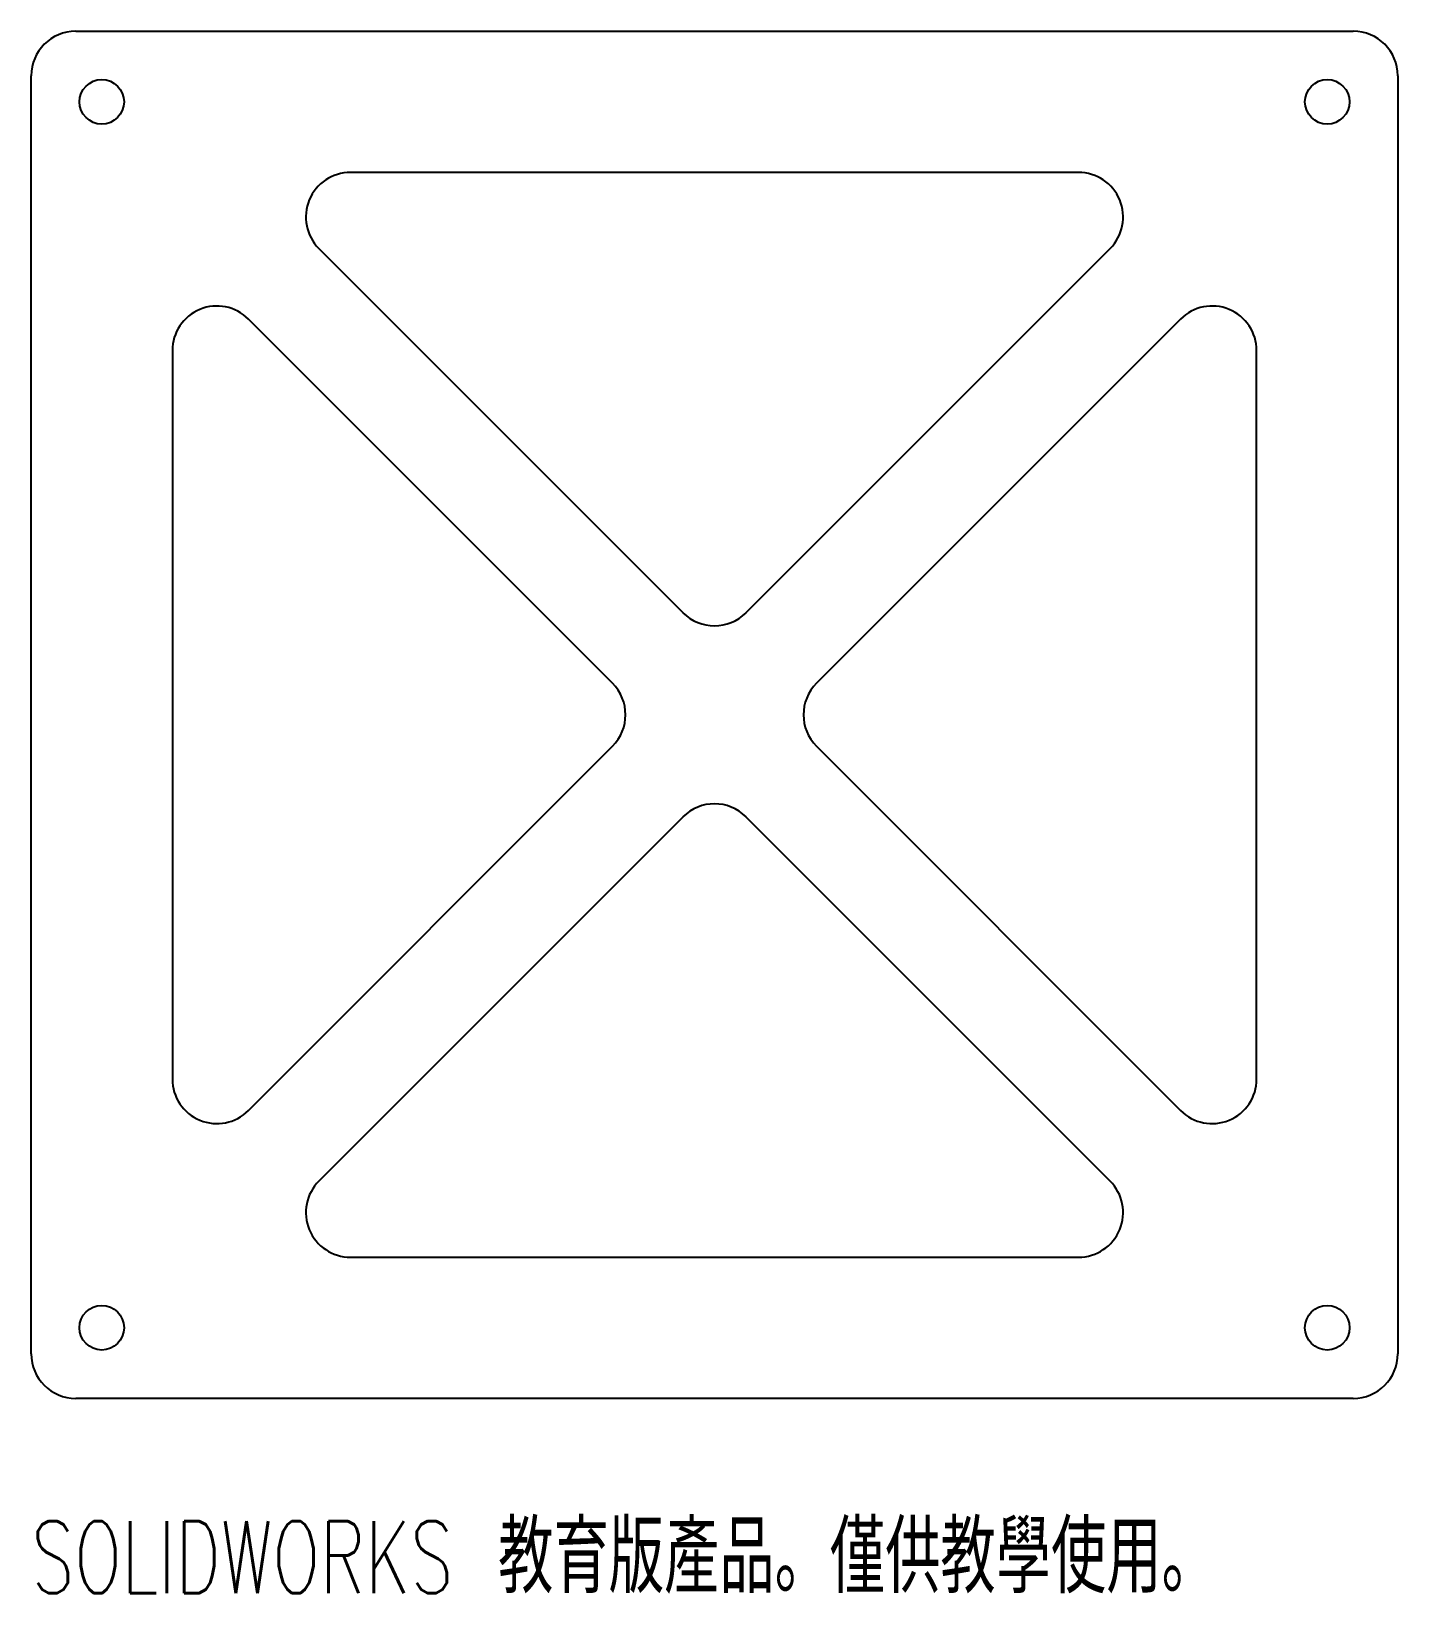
# Paper-space layout '_下視' of a CAD drawing. Header units: millimetres. Extents: x -46 to 46, y -59 to 46.
import ezdxf

# ---------------------------------------------------------------- set-up
doc = ezdxf.new("R2010")
doc.units = ezdxf.units.MM
doc.styles.add('SLDTEXTSTYLE0', font='TXT', dxfattribs={"width": 0.7, "bigfont": 'bigfont'})

psp = doc.layouts.new('_下視')

# ---------------------------------------------------------------- linework, layer by layer
at = {"color": 7, "linetype": 'Continuous', "lineweight": 25}
for p, q in [((-43, 46), (43, 46)), ((-46, -43), (-46, 43)), ((46, 43), (46, -43)), ((24.51, 36.5), (-24.51, 36.5)), ((-26.63, 31.38), (-2.12, 6.87)), ((2.12, 6.87), (26.63, 31.38)), ((-6.87, 2.12), (-31.38, 26.63)), ((31.38, 26.63), (6.87, 2.12)), ((-36.5, 24.51), (-36.5, -24.51)), ((36.5, -24.51), (36.5, 24.51)), ((-31.38, -26.63), (-6.87, -2.12)), ((6.87, -2.12), (31.38, -26.63)), ((-2.12, -6.87), (-26.63, -31.38)), ((26.63, -31.38), (2.12, -6.87)), ((-24.51, -36.5), (24.51, -36.5)), ((43, -46), (-43, -46))]:
    psp.add_line(p, q, dxfattribs=at)
for centre in [(-41.25, 41.25), (41.25, 41.25), (-41.25, -41.25), (41.25, -41.25)]:
    psp.add_circle(centre, 1.5, dxfattribs=at)
for centre, start, end in [((-43, 43), 90, 180), ((43, 43), 0, 90), ((-24.51, 33.5), 90, 225), ((24.51, 33.5), 315, 90), ((-33.5, 24.51), 45, 180), ((33.5, 24.51), 0, 135), ((0, 8.99), 225, 315), ((-8.99, 0), 315, 45), ((8.99, 0), 135, 225), ((0, -8.99), 45, 135), ((-33.5, -24.51), 180, 315), ((33.5, -24.51), 225, 0), ((-24.51, -33.5), 135, 270), ((24.51, -33.5), 270, 45), ((-43, -43), 180, 270), ((43, -43), 270, 0)]:
    psp.add_arc(centre, 3, start, end, dxfattribs=at)

# ---------------------------------------------------------------- texts
at = {"color": 7, "linetype": 'Continuous', "insert": (-46, -54.27), "char_height": 4.8336, "attachment_point": 1, "style": 'SLDTEXTSTYLE0'}
psp.add_mtext('SOLIDWORKS 教育版產品。僅供教學使用。', dxfattribs=at)

doc.saveas('drawing.dxf')
